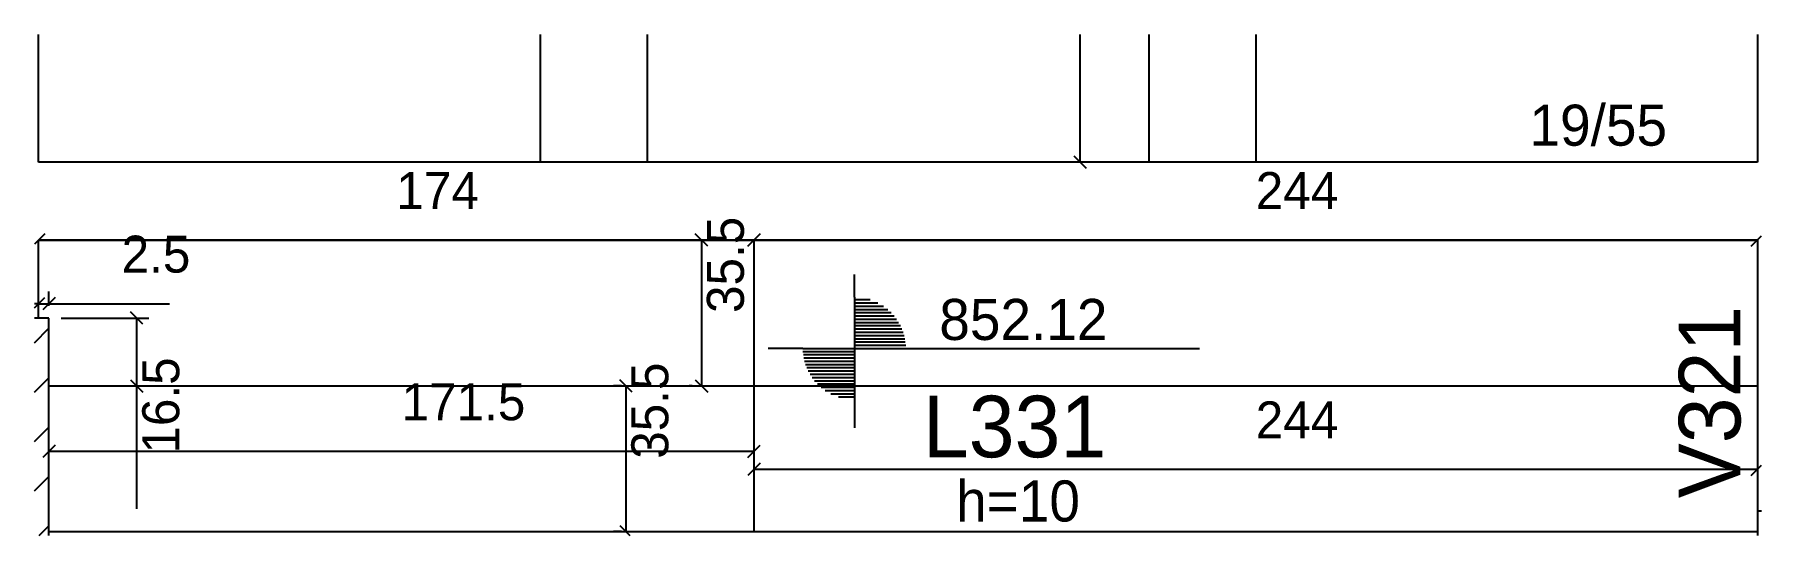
# Model space of a CAD drawing. Header units: metres. Extents: x 4914 to 5334, y 1577 to 1699.
import ezdxf

# ---------------------------------------------------------------- set-up
doc = ezdxf.new("R2010")
doc.units = ezdxf.units.M
for name, color, linetype in [('3', 7, 'Continuous'), ('4', 7, 'Continuous'), ('7', 7, 'Continuous'), ('Painéis', 7, 'Continuous')]:
    doc.layers.add(name, color=color, linetype=linetype)

msp = doc.modelspace()

# ---------------------------------------------------------------- linework, layer by layer
at = {"layer": '3', "color": 3, "lineweight": 25}
for p, q in [((5113.45, 1635.05), (5113.45, 1640.55)), ((5113.45, 1635.05), (5113.45, 1610.05)), ((5113.45, 1634.44), (5117.3, 1634.44)), ((5113.45, 1633.65), (5119.2, 1633.65)), ((5113.45, 1632.85), (5120.53, 1632.85)), ((5113.45, 1632.06), (5121.56, 1632.06)), ((5113.45, 1631.27), (5122.41, 1631.27)), ((5113.45, 1630.48), (5123.12, 1630.48)), ((5113.45, 1629.68), (5123.72, 1629.68)), ((4914.07, 1623.95), (4917.57, 1627.45)), ((5113.45, 1628.89), (5124.23, 1628.89)), ((5113.45, 1628.1), (5124.66, 1628.1)), ((5113.45, 1627.3), (5125.01, 1627.3)), ((5113.45, 1626.51), (5125.31, 1626.51)), ((5113.45, 1625.72), (5125.55, 1625.72)), ((5100.95, 1622.55), (5092.53, 1622.55)), ((5100.95, 1622.55), (5125.95, 1622.55)), ((5113.45, 1621.75), (5100.95, 1621.75)), ((5113.45, 1624.93), (5125.73, 1624.93)), ((5113.45, 1624.13), (5125.85, 1624.13)), ((5113.45, 1623.34), (5125.95, 1623.34)), ((5125.95, 1622.55), (5197.38, 1622.55)), ((5113.45, 1620.96), (5101.06, 1620.96)), ((5113.45, 1620.17), (5101.18, 1620.17)), ((5113.45, 1619.38), (5101.36, 1619.38)), ((5113.45, 1618.58), (5101.6, 1618.58)), ((5113.45, 1617.79), (5101.9, 1617.79)), ((4914.07, 1611.93), (4917.57, 1615.43)), ((5113.45, 1617), (5102.25, 1617)), ((5113.45, 1616.2), (5102.68, 1616.2)), ((5113.45, 1615.41), (5103.19, 1615.41)), ((5113.45, 1614.62), (5103.79, 1614.62)), ((5113.45, 1613.83), (5104.5, 1613.83)), ((5113.45, 1613.03), (5105.35, 1613.03)), ((5113.45, 1612.24), (5106.38, 1612.24)), ((5113.45, 1611.45), (5107.71, 1611.45)), ((5113.45, 1610.65), (5109.61, 1610.65)), ((5113.45, 1610.05), (5113.45, 1603.18)), ((4914.07, 1599.91), (4917.57, 1603.41)), ((4914.07, 1587.89), (4917.57, 1591.39)), ((4915.2, 1577), (4917.57, 1579.37)), ((4917.57, 1577.94), (5333.07, 1577.94))]:
    msp.add_line(p, q, dxfattribs=at)
for points in [[(4915.07, 1667.94), (4915.07, 1699)], [(5333.07, 1699), (5333.07, 1667.94)], [(5333.07, 1667.94), (4915.07, 1667.94)], [(4915.07, 1648.94), (5333.07, 1648.94)], [(4915.07, 1629.94), (4915.07, 1648.94)], [(5333.07, 1648.94), (5333.07, 1582.94)]]:
    msp.add_lwpolyline(points, dxfattribs=at)
at = {"layer": '7', "color": 7, "lineweight": 25}
for points in [[(4917.57, 1629.94), (4914.07, 1629.94)], [(4917.57, 1577), (4917.57, 1629.94)], [(5334.07, 1582.94), (5333.07, 1582.94)], [(5333.07, 1582.94), (5333.07, 1577)]]:
    msp.add_lwpolyline(points, dxfattribs=at)
at = {"layer": 'Painéis', "color": 200, "lineweight": 25}
for p, q in [((5037.08, 1699), (5037.08, 1667.94)), ((5063.08, 1699), (5063.08, 1667.94)), ((5185.08, 1699), (5185.08, 1667.94)), ((5211.08, 1699), (5211.08, 1667.94)), ((5089.07, 1577.94), (5089.07, 1648.94)), ((4917.57, 1613.44), (5333.07, 1613.44))]:
    msp.add_line(p, q, dxfattribs=at)
at = {"layer": 'Painéis', "color": 4, "lineweight": 25}
for p, q in [((5168.33, 1699), (5168.33, 1667.94)), ((5089.07, 1648.94), (4915.07, 1648.94)), ((5074.04, 1648.94), (5073.28, 1648.94)), ((5076.28, 1648.94), (5076.28, 1613.44)), ((5333.07, 1648.94), (5089.07, 1648.94)), ((4915.07, 1632.94), (4915.07, 1636.42)), ((4917.57, 1632.94), (4917.57, 1636.42)), ((4915.07, 1633.42), (4914.07, 1633.42)), ((4915.07, 1633.42), (4917.57, 1633.42)), ((4917.57, 1633.42), (4946.92, 1633.42)), ((4920.57, 1629.94), (4941.87, 1629.94)), ((4938.87, 1629.94), (4938.87, 1613.44)), ((4920.57, 1613.44), (4941.87, 1613.44)), ((4938.87, 1613.44), (4938.87, 1583.47)), ((5056.8, 1613.44), (5054.91, 1613.44)), ((5057.91, 1613.44), (5057.91, 1577.94)), ((5074.04, 1613.44), (5073.28, 1613.44)), ((5089.07, 1597.46), (4917.57, 1597.46)), ((5333.07, 1593.1), (5089.07, 1593.1)), ((5056.8, 1577.94), (5054.91, 1577.94))]:
    msp.add_line(p, q, dxfattribs=at)
at = {"layer": 'Painéis', "color": 0, "lineweight": 25}
for p, q in [((5166.83, 1669.44), (5169.83, 1666.44)), ((4916.57, 1650.44), (4914.07, 1647.94)), ((5077.78, 1647.44), (5074.78, 1650.44)), ((5090.57, 1650.44), (5087.57, 1647.44)), ((5087.57, 1647.44), (5090.57, 1650.44)), ((5331.57, 1647.44), (5334.07, 1649.94)), ((4914.07, 1632.42), (4916.57, 1634.92)), ((4919.07, 1634.92), (4916.07, 1631.92)), ((4940.37, 1628.44), (4937.37, 1631.44)), ((4937.37, 1614.94), (4940.37, 1611.94)), ((5059.41, 1611.94), (5056.41, 1614.94)), ((5074.78, 1614.94), (5077.78, 1611.94)), ((4919.07, 1598.96), (4916.07, 1595.96)), ((5087.57, 1595.96), (5090.57, 1598.96)), ((5090.57, 1594.6), (5087.57, 1591.6)), ((5331.57, 1591.6), (5334.07, 1594.1)), ((5056.41, 1579.44), (5058.85, 1577))]:
    msp.add_line(p, q, dxfattribs=at)

# ---------------------------------------------------------------- texts
at = {"layer": '3', "color": 3, "lineweight": 25}
for s, p in [('19/55', (5277.65, 1671.92)), ('852.12', (5134.11, 1624.61)), ('h=10', (5138.21, 1580.41))]:
    msp.add_text(s, height=10, dxfattribs=at).set_placement(p)
at = {"layer": '4', "color": 4, "lineweight": 25}
msp.add_text('V321', height=15, rotation=90, dxfattribs=at).set_placement((5328.96, 1586.08))
msp.add_text('L331', height=15, dxfattribs=at).set_placement((5130.11, 1596.04))
at = {"layer": 'Painéis', "color": 240, "lineweight": 25}
for s, p in [('174', (5002.07, 1656.5)), ('244', (5211.07, 1656.5)), ('2.5', (4935.24, 1641.02)), ('171.5', (5003.32, 1605.06)), ('244', (5211.07, 1600.66))]:
    msp.add_text(s, height=9, dxfattribs=at).set_placement(p)
for s, p in [('35.5', (5086.59, 1631.19)), ('16.5', (4949.27, 1596.95)), ('35.5', (5068.21, 1595.69))]:
    msp.add_text(s, height=9, rotation=90, dxfattribs=at).set_placement(p)

doc.saveas('drawing.dxf')
